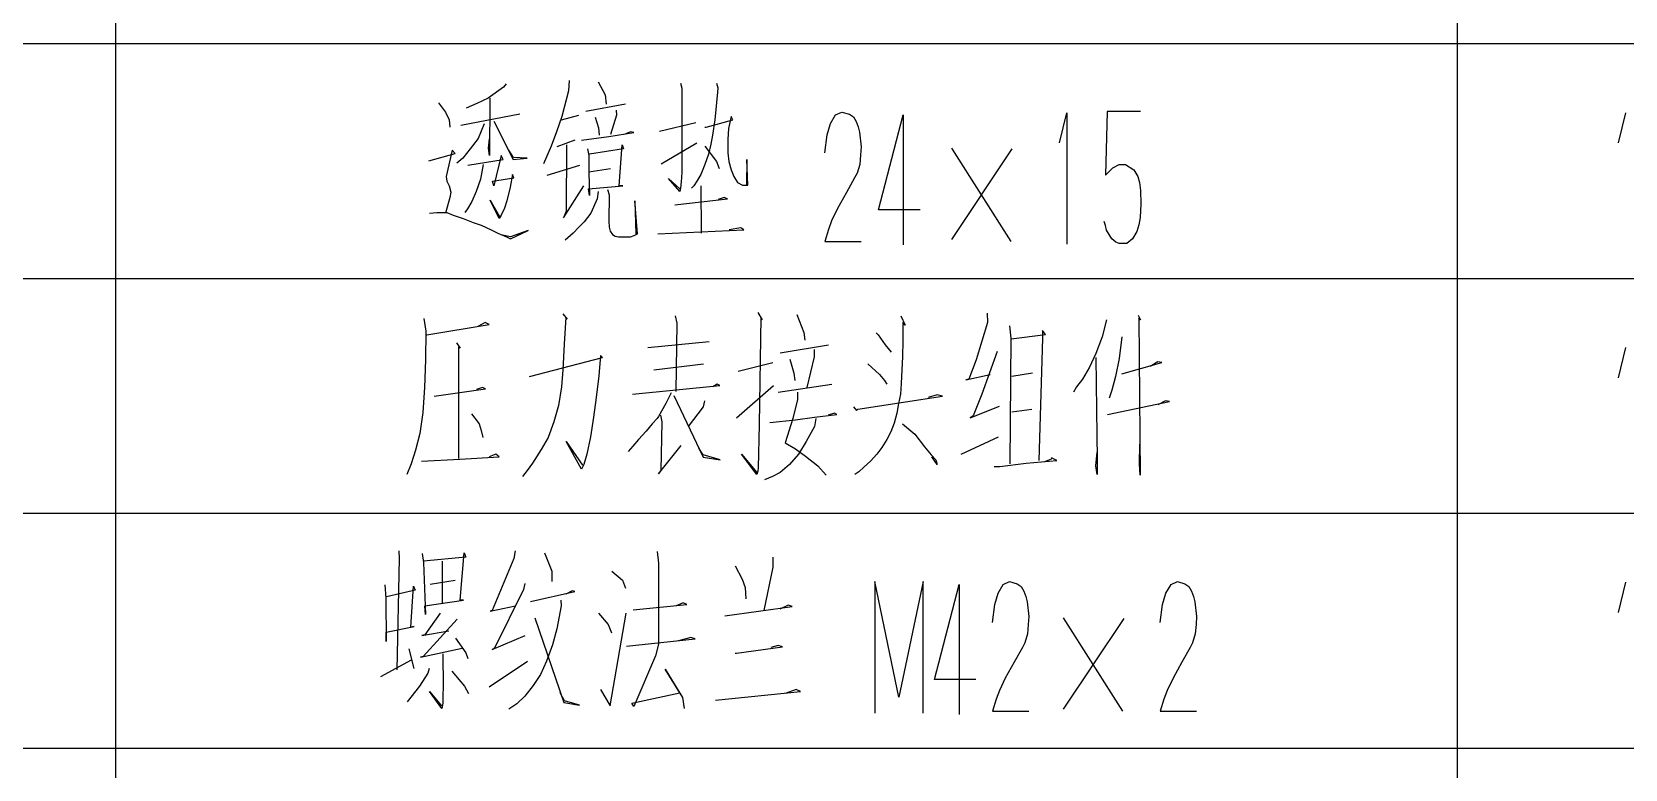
# Model space of a CAD drawing. Extents: x 0 to 8410, y 0 to 11890.
# Drawn here: x 6985 to 7460, y 2613.7 to 2833.5 of the extents above; entities that cross this region are included whole.
import ezdxf

# ---------------------------------------------------------------- set-up
doc = ezdxf.new("R2010")
doc.units = 0
doc.header["$MEASUREMENT"] = 0
doc.layers.add('6', color=7, linetype='Continuous')
doc.layers.add('9', color=7, linetype='Continuous')

# ---------------------------------------------------------------- blocks, each defined once
blk = doc.blocks.new('BLKENT904')
at = {"layer": '9', "color": 2, "linetype": 'Continuous'}
for p, q in [((7094.54, 2676.47), (7093.76, 2643.33)), ((7094.41, 2678.82), (7094.54, 2676.47)), ((7101.34, 2678.04), (7101.73, 2675.29)), ((7114.41, 2676.86), (7101.73, 2675.69)), ((7101.73, 2675.29), (7102.39, 2659.8)), ((7107.35, 2675.69), (7107.35, 2663.14)), ((7112.71, 2664.12), (7113.89, 2678.24)), ((7113.89, 2678.24), (7114.41, 2676.86)), ((7128.66, 2676.47), (7122.25, 2660.98)), ((7129.05, 2678.82), (7128.66, 2676.47)), ((7137.81, 2678.24), (7140.03, 2672.75)), ((7171.41, 2678.63), (7171.8, 2675.1)), ((7171.8, 2675.1), (7171.8, 2650.98)), ((7194.67, 2674.31), (7196.76, 2670.39)), ((7205.91, 2676.86), (7205.91, 2673.92)), ((7103.69, 2668.82), (7111.14, 2670)), ((7140.03, 2672.75), (7140.03, 2669.61)), ((7157.94, 2672.75), (7161.08, 2670)), ((7161.08, 2670), (7161.99, 2667.65)), ((7196.76, 2670.39), (7197.68, 2667.84)), ((7205.91, 2673.92), (7203.17, 2660.98)), ((7243.5, 2635.2), (7236.31, 2669.6)), ((7236.31, 2669.6), (7236.31, 2630.4)), ((7250.69, 2669.6), (7243.5, 2635.2)), ((7250.69, 2630.4), (7250.69, 2669.6)), ((7274.61, 2668.8), (7276.5, 2669.6)), ((7276.5, 2669.6), (7278.73, 2669)), ((7324.61, 2668.8), (7326.5, 2669.6)), ((7326.5, 2669.6), (7328.73, 2669)), ((7090.23, 2668.63), (7090.49, 2664.71)), ((7099.25, 2667.06), (7090.75, 2665.1)), ((7097.94, 2656.08), (7098.73, 2668.24)), ((7098.73, 2668.24), (7099.25, 2667.06)), ((7131.54, 2667.25), (7122.91, 2649.8)), ((7131.93, 2669.02), (7131.54, 2667.25)), ((7133.63, 2663.73), (7146.83, 2666.67)), ((7146.05, 2666.86), (7144.22, 2665.88)), ((7146.83, 2666.67), (7146.05, 2666.86)), ((7197.68, 2667.84), (7197.81, 2664.51)), ((7254.08, 2640.4), (7261.41, 2668.8)), ((7261.41, 2668.8), (7261.41, 2630)), ((7272.06, 2662.8), (7273.1, 2666.2)), ((7273.1, 2666.2), (7274.61, 2668.8)), ((7278.73, 2669), (7279.9, 2668.2)), ((7279.9, 2668.2), (7280.75, 2666.8)), ((7280.75, 2666.8), (7281.34, 2665.2)), ((7281.34, 2665.2), (7281.73, 2663.6)), ((7322.06, 2662.8), (7323.1, 2666.2)), ((7323.1, 2666.2), (7324.61, 2668.8)), ((7328.73, 2669), (7329.9, 2668.2)), ((7329.9, 2668.2), (7330.75, 2666.8)), ((7330.75, 2666.8), (7331.34, 2665.2)), ((7331.34, 2665.2), (7331.73, 2663.6)), ((7458.01, 2660.4), (7460.23, 2669.4)), ((7090.49, 2664.71), (7090.62, 2651.76)), ((7102.12, 2662.35), (7113.63, 2664.12)), ((7102.39, 2659.8), (7102.12, 2662.35)), ((7106.7, 2660.2), (7102.12, 2653.73)), ((7113.63, 2664.12), (7112.71, 2664.12)), ((7121.6, 2660.78), (7129.18, 2662.35)), ((7122.25, 2660.98), (7121.6, 2660.78)), ((7142.78, 2662.35), (7141.47, 2655.49)), ((7142.65, 2664.12), (7142.78, 2662.35)), ((7153.89, 2660.2), (7156.76, 2656.86)), ((7157.42, 2632.55), (7162.12, 2660.2)), ((7164.22, 2661.18), (7180.29, 2662.75)), ((7179.12, 2663.33), (7177.03, 2662.35)), ((7180.29, 2662.75), (7179.12, 2663.33)), ((7191.54, 2659.41), (7211.67, 2662.16)), ((7210.49, 2662.55), (7208.01, 2661.37)), ((7211.67, 2662.16), (7210.49, 2662.55)), ((7271.41, 2657.4), (7272.06, 2662.8)), ((7281.73, 2663.6), (7282.19, 2659.2)), ((7321.41, 2657.4), (7322.06, 2662.8)), ((7331.73, 2663.6), (7332.19, 2659.2)), ((7090.62, 2654.51), (7098.99, 2656.27)), ((7098.99, 2656.27), (7097.94, 2656.08)), ((7111.8, 2658.43), (7101.6, 2647.25)), ((7134.93, 2658.82), (7143.56, 2633.53)), ((7141.47, 2655.49), (7140.16, 2650.78)), ((7156.76, 2656.86), (7157.81, 2654.31)), ((7282.06, 2656.8), (7281.8, 2654)), ((7282.19, 2659.2), (7282.06, 2656.8)), ((7310.23, 2631), (7292.58, 2658.8)), ((7292.58, 2631.6), (7310.62, 2658.6)), ((7332.06, 2656.8), (7331.8, 2654)), ((7332.19, 2659.2), (7332.06, 2656.8)), ((7090.62, 2651.76), (7090.62, 2654.51)), ((7101.21, 2653.53), (7109.31, 2654.9)), ((7102.12, 2653.73), (7101.21, 2653.53)), ((7111.27, 2652.75), (7114.41, 2648.43)), ((7122.25, 2649.41), (7132.06, 2653.53)), ((7140.16, 2650.78), (7138.46, 2645.88)), ((7162.25, 2650.39), (7182.78, 2652.55)), ((7171.8, 2650.98), (7170.88, 2647.45)), ((7181.47, 2652.94), (7177.81, 2651.96)), ((7182.78, 2652.55), (7181.47, 2652.94)), ((7207.48, 2650.59), (7205.26, 2650)), ((7208.79, 2650.2), (7207.48, 2650.59)), ((7281.01, 2651.4), (7280.29, 2650)), ((7281.8, 2654), (7281.01, 2651.4)), ((7331.01, 2651.4), (7330.29, 2650)), ((7331.8, 2654), (7331.01, 2651.4)), ((7089.05, 2641.37), (7098.2, 2646.27)), ((7097.42, 2649.61), (7098.86, 2643.73)), ((7100.82, 2647.06), (7113.24, 2649.8)), ((7101.6, 2647.25), (7100.82, 2647.06)), ((7107.48, 2648.04), (7107.61, 2638.24)), ((7114.41, 2648.43), (7114.93, 2646.67)), ((7121.34, 2638.24), (7132.71, 2645.88)), ((7122.91, 2649.8), (7122.25, 2649.41)), ((7138.46, 2645.88), (7136.63, 2641.96)), ((7170.88, 2647.45), (7164.48, 2632.35)), ((7194.67, 2648.24), (7195.06, 2648.24)), ((7195.06, 2648.24), (7208.79, 2650.2)), ((7280.29, 2650), (7277.81, 2645.6)), ((7330.29, 2650), (7327.81, 2645.6)), ((7103.04, 2642.35), (7100.56, 2638.43)), ((7103.43, 2643.73), (7103.04, 2642.35)), ((7110.23, 2642.94), (7114.02, 2638.43)), ((7136.63, 2641.96), (7134.41, 2638.63)), ((7178.2, 2636.47), (7173.76, 2643.53)), ((7173.76, 2643.53), (7178.99, 2635.1)), ((7277.81, 2645.6), (7275.2, 2640.8)), ((7327.81, 2645.6), (7325.2, 2640.8)), ((7100.56, 2638.43), (7096.9, 2633.73)), ((7107.22, 2631.76), (7103.56, 2636.86)), ((7103.56, 2636.86), (7107.09, 2632.55)), ((7107.61, 2638.24), (7107.48, 2635.69)), ((7114.02, 2638.43), (7115.2, 2636.27)), ((7134.41, 2638.63), (7131.93, 2635.49)), ((7143.82, 2634.12), (7142.52, 2636.47)), ((7154.54, 2637.45), (7157.42, 2632.55)), ((7163.82, 2633.33), (7178.2, 2636.47)), ((7188.79, 2634.31), (7214.15, 2636.86)), ((7212.84, 2637.45), (7209.57, 2636.27)), ((7214.15, 2636.86), (7212.84, 2637.45)), ((7266.44, 2640.4), (7254.08, 2640.4)), ((7273.43, 2637.2), (7272.45, 2634.6)), ((7275.2, 2640.8), (7273.43, 2637.2)), ((7323.43, 2637.2), (7322.45, 2634.6)), ((7325.2, 2640.8), (7323.43, 2637.2)), ((7107.48, 2633.33), (7107.22, 2631.76)), ((7107.48, 2635.69), (7107.48, 2633.33)), ((7129.58, 2633.14), (7127.22, 2631.57)), ((7131.93, 2635.49), (7129.58, 2633.14)), ((7143.56, 2633.53), (7148.27, 2632.75)), ((7148.27, 2632.75), (7143.82, 2634.12)), ((7164.48, 2632.35), (7163.82, 2633.33)), ((7178.99, 2635.1), (7179.51, 2631.76)), ((7272.45, 2634.6), (7271.41, 2631)), ((7322.45, 2634.6), (7321.41, 2631)), ((7271.41, 2631), (7282.19, 2631)), ((7321.41, 2631), (7332.19, 2631))]:
    blk.add_line(p, q, dxfattribs=at)
blk = doc.blocks.new('BLKENT905')
at = {"layer": '9', "color": 2, "linetype": 'Continuous'}
for p, q in [((7101.83, 2748.04), (7102.48, 2744.31)), ((7102.74, 2743.14), (7121.31, 2746.27)), ((7120.13, 2746.86), (7117.91, 2745.69)), ((7121.31, 2746.27), (7120.13, 2746.86)), ((7143.27, 2749.41), (7144.57, 2747.84)), ((7144.18, 2748.43), (7143.66, 2740.39)), ((7144.57, 2747.84), (7144.18, 2748.43)), ((7176.73, 2748.82), (7177.25, 2746.67)), ((7177.25, 2746.67), (7176.99, 2726.27)), ((7201.44, 2749.8), (7202.74, 2747.65)), ((7202.35, 2748.43), (7201.83, 2716.47)), ((7202.74, 2747.65), (7202.35, 2748.43)), ((7213.07, 2749.22), (7215.16, 2743.92)), ((7244.05, 2748.82), (7245.36, 2746.08)), ((7245.36, 2746.08), (7244.7, 2746.86)), ((7244.7, 2746.86), (7244.7, 2741.37)), ((7269.93, 2746.86), (7266.53, 2735.69)), ((7269.8, 2749.61), (7269.93, 2746.86)), ((7276.47, 2745.88), (7276.86, 2742.16)), ((7305.36, 2747.65), (7304.05, 2742.55)), ((7314.77, 2749.02), (7315.55, 2747.65)), ((7315.55, 2747.65), (7315.03, 2748.24)), ((7315.03, 2748.24), (7315.42, 2701.37)), ((7102.48, 2744.31), (7102.35, 2735.69)), ((7111.63, 2740.78), (7112.68, 2739.22)), ((7168.63, 2739.41), (7186.93, 2741.18)), ((7215.16, 2743.92), (7215.42, 2741.57)), ((7236.73, 2743.73), (7237.25, 2743.14)), ((7237.25, 2743.14), (7239.34, 2740.2)), ((7244.7, 2741.37), (7244.57, 2736.67)), ((7276.86, 2742.16), (7276.6, 2704.71)), ((7276.99, 2741.96), (7287.19, 2743.33)), ((7286.27, 2742.16), (7285.23, 2705.69)), ((7287.19, 2743.33), (7286.27, 2744.51)), ((7286.27, 2744.51), (7286.27, 2742.16)), ((7304.05, 2742.55), (7302.22, 2737.65)), ((7309.93, 2742.55), (7309.15, 2736.08)), ((7112.68, 2739.22), (7112.16, 2739.61)), ((7112.16, 2739.61), (7112.16, 2706.27)), ((7133.33, 2730.78), (7155.16, 2736.47)), ((7143.66, 2740.39), (7143.27, 2732.75)), ((7154.51, 2737.06), (7153.99, 2730.98)), ((7155.16, 2736.47), (7154.51, 2737.06)), ((7208.1, 2737.84), (7222.48, 2740.2)), ((7218.17, 2736.67), (7216.08, 2727.45)), ((7218.17, 2738.82), (7218.17, 2736.67)), ((7239.34, 2740.2), (7241.17, 2738.04)), ((7244.57, 2736.67), (7244.31, 2732.75)), ((7272.81, 2738.24), (7268.23, 2725.49)), ((7302.22, 2737.65), (7300.26, 2733.53)), ((7302.22, 2736.47), (7302.48, 2713.14)), ((7309.15, 2736.08), (7308.1, 2730.78)), ((7458.01, 2730.4), (7460.23, 2739.4)), ((7102.35, 2735.69), (7102.09, 2727.45)), ((7143.27, 2732.75), (7142.87, 2727.65)), ((7170.46, 2732.75), (7185.23, 2734.51)), ((7195.55, 2732.35), (7205.88, 2734.9)), ((7210.98, 2735.88), (7212.16, 2731.76)), ((7212.16, 2731.76), (7212.42, 2729.61)), ((7234.25, 2734.51), (7237.65, 2731.37)), ((7237.65, 2731.37), (7239.21, 2729.61)), ((7244.31, 2732.75), (7244.18, 2728.63)), ((7263.4, 2729.8), (7270.72, 2731.37)), ((7266.53, 2735.69), (7264.31, 2730)), ((7283.27, 2731.76), (7277.12, 2730.78)), ((7300.26, 2733.53), (7298.17, 2730)), ((7309.93, 2731.57), (7321.83, 2734.9)), ((7320.65, 2735.1), (7318.43, 2733.73)), ((7321.83, 2734.9), (7320.65, 2735.1)), ((7102.09, 2727.45), (7101.57, 2720)), ((7104.97, 2724.9), (7120.26, 2727.06)), ((7119.35, 2727.45), (7117.52, 2726.86)), ((7120.26, 2727.06), (7119.35, 2727.45)), ((7142.87, 2727.65), (7141.96, 2722.16)), ((7153.99, 2730.98), (7153.2, 2724.51)), ((7164.05, 2725.49), (7190.06, 2728.04)), ((7189.28, 2728.43), (7187.97, 2727.65)), ((7190.06, 2728.04), (7189.28, 2728.43)), ((7195.03, 2718.43), (7206.14, 2728.04)), ((7207.45, 2726.08), (7223.53, 2728.43)), ((7239.21, 2729.61), (7239.87, 2728.43)), ((7244.18, 2728.63), (7243.92, 2725.49)), ((7264.31, 2730), (7263.4, 2729.8)), ((7296.47, 2727.65), (7295.55, 2726.08)), ((7298.17, 2730), (7296.47, 2727.65)), ((7306.93, 2726.67), (7306.14, 2724.31)), ((7308.1, 2730.78), (7306.93, 2726.67)), ((7141.96, 2722.16), (7140.65, 2717.25)), ((7153.2, 2724.51), (7152.42, 2718.63)), ((7173.99, 2722.75), (7171.76, 2718.82)), ((7175.55, 2725.88), (7173.99, 2722.75)), ((7176.34, 2725.1), (7185.1, 2706.67)), ((7185.49, 2723.53), (7185.1, 2721.76)), ((7213.2, 2723.92), (7211.89, 2718.24)), ((7213.2, 2726.08), (7213.2, 2723.92)), ((7231.24, 2720.98), (7256.47, 2724.9)), ((7243.4, 2722.75), (7242.87, 2719.8)), ((7243.92, 2725.49), (7243.4, 2722.75)), ((7254.9, 2725.29), (7252.16, 2724.51)), ((7256.47, 2724.9), (7254.9, 2725.29)), ((7264.7, 2718.43), (7273.46, 2721.96)), ((7268.23, 2725.49), (7265.62, 2719.02)), ((7305.62, 2719.41), (7324.18, 2723.33)), ((7323, 2723.53), (7320.65, 2722.35)), ((7324.18, 2723.33), (7323, 2723.53)), ((7101.57, 2720), (7100.65, 2713.73)), ((7116.08, 2719.61), (7118.3, 2716.67)), ((7140.65, 2717.25), (7138.95, 2712.55)), ((7152.42, 2718.63), (7151.5, 2712.75)), ((7171.37, 2718.24), (7169.93, 2716.67)), ((7171.76, 2718.82), (7171.37, 2718.24)), ((7172.42, 2719.22), (7172.81, 2717.25)), ((7172.81, 2717.25), (7172.55, 2702.75)), ((7185.1, 2721.76), (7180.65, 2715.88)), ((7204.97, 2717.06), (7212.68, 2717.84)), ((7211.89, 2718.24), (7209.54, 2710.98)), ((7212.68, 2717.84), (7218.3, 2718.63)), ((7218.3, 2718.63), (7224.97, 2719.41)), ((7218.69, 2718.24), (7218.3, 2715.88)), ((7224.31, 2719.8), (7222.35, 2719.22)), ((7224.97, 2719.41), (7224.31, 2719.8)), ((7229.93, 2721.76), (7230.85, 2720.59)), ((7230.85, 2720.59), (7231.24, 2720.98)), ((7242.87, 2719.8), (7242.09, 2716.86)), ((7265.62, 2719.02), (7264.7, 2718.43)), ((7277.12, 2720.2), (7283.14, 2720.98)), ((7100.65, 2713.73), (7099.35, 2708.82)), ((7118.3, 2716.67), (7118.95, 2714.71)), ((7118.95, 2714.71), (7119.48, 2712.55)), ((7138.95, 2712.55), (7136.86, 2709.02)), ((7151.5, 2712.75), (7150.46, 2707.65)), ((7168.1, 2714.51), (7165.88, 2711.96)), ((7169.93, 2716.67), (7168.1, 2714.51)), ((7201.83, 2716.47), (7201.57, 2703.53)), ((7218.3, 2715.88), (7215.82, 2711.37)), ((7241.04, 2714.31), (7239.87, 2711.96)), ((7242.09, 2716.86), (7241.04, 2714.31)), ((7244.57, 2716.67), (7248.23, 2713.53)), ((7248.23, 2713.53), (7251.11, 2709.8)), ((7262.09, 2707.65), (7273.2, 2712.75)), ((7302.48, 2713.14), (7302.61, 2706.27)), ((7099.35, 2708.82), (7098.04, 2704.71)), ((7123.27, 2707.65), (7121.31, 2706.86)), ((7124.31, 2706.86), (7123.27, 2707.65)), ((7136.86, 2709.02), (7134.25, 2704.9)), ((7148.89, 2703.14), (7144.31, 2711.37)), ((7144.31, 2711.37), (7149.15, 2704.31)), ((7150.46, 2707.65), (7149.54, 2704.51)), ((7164.18, 2710), (7162.74, 2708.43)), ((7165.88, 2711.96), (7164.18, 2710)), ((7171.76, 2701.76), (7178.56, 2710.2)), ((7185.1, 2707.45), (7183.79, 2709.41)), ((7201.17, 2701.57), (7196.6, 2707.65)), ((7196.6, 2707.65), (7201.17, 2702.16)), ((7209.54, 2710.98), (7212.68, 2709.22)), ((7213.59, 2707.65), (7210.85, 2704.51)), ((7212.68, 2709.22), (7215.68, 2707.06)), ((7215.82, 2711.37), (7213.59, 2707.65)), ((7236.86, 2707.65), (7235.03, 2705.49)), ((7238.43, 2709.61), (7236.86, 2707.65)), ((7239.87, 2711.96), (7238.43, 2709.61)), ((7251.11, 2709.8), (7253.07, 2707.45)), ((7302.22, 2704.12), (7302.61, 2708.24)), ((7315.16, 2704.71), (7315.29, 2710.59)), ((7098.04, 2704.71), (7096.73, 2701.57)), ((7101.18, 2705.49), (7112.55, 2706.08)), ((7112.55, 2706.08), (7124.31, 2706.86)), ((7134.25, 2704.9), (7132.68, 2702.75)), ((7149.54, 2704.51), (7148.89, 2703.14)), ((7190.19, 2705.88), (7185.1, 2707.45)), ((7185.1, 2706.67), (7190.19, 2705.88)), ((7201.57, 2703.53), (7201.44, 2702.55)), ((7210.85, 2704.51), (7208.1, 2702.16)), ((7215.68, 2707.06), (7219.35, 2704.12)), ((7219.35, 2704.12), (7221.83, 2701.37)), ((7233.07, 2703.73), (7231.5, 2702.35)), ((7235.03, 2705.49), (7233.07, 2703.73)), ((7253.07, 2707.45), (7254.51, 2705.88)), ((7254.9, 2704.51), (7253.33, 2706.86)), ((7254.51, 2705.88), (7254.9, 2704.51)), ((7271.89, 2703.92), (7273.59, 2703.92)), ((7273.59, 2703.92), (7281.44, 2704.9)), ((7281.44, 2704.9), (7290.59, 2705.69)), ((7288.89, 2706.08), (7286.93, 2705.29)), ((7289.02, 2706.47), (7288.89, 2706.08)), ((7290.59, 2705.69), (7289.02, 2706.47)), ((7302.61, 2701.57), (7302.22, 2704.12)), ((7302.61, 2706.27), (7302.61, 2701.57)), ((7315.42, 2701.37), (7315.16, 2704.71)), ((7132.68, 2702.75), (7131.24, 2700.98)), ((7172.55, 2702.75), (7171.76, 2701.76)), ((7201.44, 2702.55), (7201.17, 2701.57)), ((7205.75, 2700.98), (7203.4, 2700)), ((7208.1, 2702.16), (7205.75, 2700.98)), ((7231.5, 2702.35), (7230.33, 2701.57))]:
    blk.add_line(p, q, dxfattribs=at)
blk = doc.blocks.new('BLKENT906')
at = {"layer": '9', "color": 2, "linetype": 'Continuous'}
for p, q in [((7125.59, 2817.06), (7121.01, 2813.73)), ((7126.37, 2818.04), (7125.59, 2817.06)), ((7145.2, 2819.02), (7144.93, 2815.88)), ((7153.82, 2818.63), (7155.91, 2814.71)), ((7178.4, 2818.24), (7178.79, 2816.67)), ((7189.12, 2818.24), (7189.51, 2816.86)), ((7189.51, 2816.86), (7189.38, 2815.49)), ((7106.24, 2812.35), (7108.33, 2809.61)), ((7117.61, 2812.16), (7114.48, 2810.78)), ((7121.01, 2813.73), (7117.61, 2812.16)), ((7121.54, 2813.73), (7121.41, 2796.67)), ((7144.93, 2815.88), (7142.97, 2808.24)), ((7155.91, 2814.71), (7156.18, 2811.96)), ((7178.79, 2816.67), (7178.79, 2791.57)), ((7189.38, 2815.49), (7188.59, 2807.25)), ((7108.33, 2809.61), (7109.38, 2807.25)), ((7112.91, 2805.69), (7130.42, 2809.02)), ((7142.97, 2808.24), (7141.4, 2803.73)), ((7142.84, 2807.25), (7148.07, 2808.63)), ((7161.93, 2811.96), (7150.16, 2809.8)), ((7152.91, 2808.04), (7153.95, 2804.9)), ((7159.31, 2808.63), (7157.48, 2802.94)), ((7159.18, 2810.2), (7159.31, 2808.63)), ((7193.43, 2808.24), (7192.65, 2804.71)), ((7193.95, 2807.25), (7193.43, 2808.24)), ((7223.1, 2806.2), (7224.61, 2808.8)), ((7224.61, 2808.8), (7226.5, 2809.6)), ((7226.5, 2809.6), (7228.72, 2809)), ((7228.72, 2809), (7229.9, 2808.2)), ((7229.9, 2808.2), (7230.75, 2806.8)), ((7237.42, 2780.4), (7244.74, 2808.8)), ((7244.74, 2808.8), (7244.74, 2770)), ((7291.34, 2800.4), (7293.56, 2809.4)), ((7293.56, 2809.4), (7293.56, 2770.2)), ((7305.59, 2809.8), (7305.06, 2790.8)), ((7315.52, 2809.8), (7305.59, 2809.8)), ((7458.01, 2800.4), (7460.23, 2809.4)), ((7109.38, 2807.25), (7109.64, 2805.1)), ((7119.84, 2806.08), (7118.01, 2801.76)), ((7122.71, 2806.86), (7128.46, 2795.49)), ((7141.4, 2803.73), (7139.84, 2799.41)), ((7153.95, 2804.9), (7154.08, 2802.75)), ((7156.96, 2802.35), (7164.41, 2803.53)), ((7163.5, 2803.73), (7161.93, 2803.14)), ((7164.41, 2803.53), (7163.5, 2803.73)), ((7172.12, 2803.92), (7182.97, 2806.47)), ((7185.59, 2805.1), (7185.98, 2805.1)), ((7185.98, 2805.1), (7193.95, 2807.25)), ((7187.94, 2802.75), (7187.42, 2800)), ((7188.59, 2807.25), (7187.94, 2802.75)), ((7192.65, 2804.71), (7192.52, 2801.37)), ((7221.4, 2797.4), (7222.06, 2802.8)), ((7222.06, 2802.8), (7223.1, 2806.2)), ((7230.75, 2806.8), (7231.34, 2805.2)), ((7231.34, 2805.2), (7231.73, 2803.6)), ((7231.73, 2803.6), (7232.19, 2799.2)), ((7110.29, 2798.24), (7108.46, 2790.39)), ((7111.21, 2797.25), (7110.29, 2798.24)), ((7115.65, 2798.63), (7113.43, 2795.88)), ((7118.01, 2801.76), (7115.65, 2798.63)), ((7121.14, 2798.82), (7121.41, 2801.57)), ((7121.41, 2796.67), (7121.14, 2798.82)), ((7128.59, 2796.08), (7127.16, 2798.24)), ((7139.84, 2799.41), (7137.48, 2794.12)), ((7146.89, 2801.18), (7141.54, 2799.22)), ((7144.41, 2799.8), (7144.28, 2780)), ((7148.86, 2801.18), (7156.96, 2802.35)), ((7150.69, 2798.63), (7151.08, 2796.67)), ((7161.4, 2798.63), (7151.21, 2797.06)), ((7160.1, 2787.65), (7161.01, 2799.8)), ((7161.01, 2799.8), (7161.4, 2798.63)), ((7172.65, 2794.12), (7183.23, 2800.39)), ((7185.59, 2799.41), (7189.12, 2794.9)), ((7187.42, 2800), (7186.76, 2797.06)), ((7192.52, 2801.37), (7192.52, 2797.45)), ((7232.19, 2799.2), (7232.06, 2796.8)), ((7276.9, 2771), (7259.25, 2798.8)), ((7259.25, 2771.6), (7277.29, 2798.6)), ((7103.37, 2795.1), (7111.21, 2797.25)), ((7113.43, 2795.88), (7111.73, 2794.31)), ((7115, 2793.73), (7125.46, 2795.49)), ((7119.57, 2793.92), (7118.79, 2789.61)), ((7124.93, 2796.67), (7122.71, 2787.65)), ((7125.46, 2795.49), (7124.93, 2796.67)), ((7128.46, 2795.49), (7132.65, 2795.88)), ((7132.65, 2795.88), (7128.59, 2796.08)), ((7138.66, 2790.78), (7148.33, 2793.73)), ((7151.08, 2796.67), (7151.08, 2791.57)), ((7185.59, 2793.92), (7184.41, 2790.98)), ((7186.76, 2797.06), (7185.59, 2793.92)), ((7189.12, 2794.9), (7189.9, 2792.75)), ((7192.52, 2797.45), (7192.78, 2794.9)), ((7192.78, 2794.9), (7193.43, 2792.35)), ((7198.14, 2795.49), (7198.01, 2787.84)), ((7198.4, 2787.84), (7198.14, 2795.49)), ((7231.8, 2794), (7231.01, 2791.4)), ((7232.06, 2796.8), (7231.8, 2794)), ((7307.22, 2793), (7309.18, 2794)), ((7309.18, 2794), (7311.08, 2794)), ((7311.08, 2794), (7313.56, 2792.4)), ((7108.46, 2790.39), (7108.72, 2789.02)), ((7108.72, 2789.02), (7109.38, 2787.65)), ((7118.79, 2789.61), (7117.48, 2785.88)), ((7122.32, 2789.02), (7128.72, 2790)), ((7122.71, 2787.65), (7122.32, 2789.02)), ((7128.33, 2790.98), (7127.55, 2787.25)), ((7128.72, 2790), (7128.33, 2790.98)), ((7151.08, 2791.76), (7157.48, 2792.75)), ((7151.08, 2791.57), (7151.21, 2784.71)), ((7178.14, 2785.88), (7174.74, 2789.8)), ((7174.74, 2789.8), (7178.14, 2786.67)), ((7178.53, 2788.82), (7178.4, 2786.86)), ((7178.79, 2791.57), (7178.53, 2788.82)), ((7183.23, 2789.02), (7182.32, 2787.65)), ((7184.41, 2790.98), (7183.23, 2789.02)), ((7193.43, 2792.35), (7194.22, 2790.39)), ((7194.22, 2790.39), (7195.39, 2788.63)), ((7195.39, 2788.63), (7196.83, 2787.84)), ((7230.29, 2790), (7227.81, 2785.6)), ((7231.01, 2791.4), (7230.29, 2790)), ((7305.06, 2790.8), (7307.22, 2793)), ((7313.56, 2792.4), (7314.74, 2790.4)), ((7314.74, 2790.4), (7315.2, 2788.6)), ((7315.2, 2788.6), (7315.46, 2786.2)), ((7109.64, 2784.12), (7108.33, 2779.41)), ((7109.38, 2787.65), (7109.9, 2785.69)), ((7109.9, 2785.69), (7109.64, 2784.12)), ((7117.48, 2785.88), (7116.18, 2782.94)), ((7127.55, 2787.25), (7126.63, 2783.14)), ((7143.5, 2778.04), (7149.51, 2787.65)), ((7150.95, 2786.67), (7161.14, 2787.65)), ((7151.21, 2784.71), (7150.95, 2786.67)), ((7153.56, 2783.73), (7151.6, 2779.41)), ((7153.82, 2785.88), (7153.56, 2783.73)), ((7156.57, 2786.47), (7157.09, 2784.9)), ((7157.09, 2784.9), (7156.96, 2777.06)), ((7161.14, 2787.65), (7160.1, 2787.65)), ((7176.7, 2781.96), (7192.38, 2783.73)), ((7178.4, 2786.86), (7178.14, 2785.88)), ((7182.32, 2787.65), (7181.67, 2786.86)), ((7184.41, 2787.65), (7184.54, 2773.53)), ((7191.34, 2784.12), (7189.64, 2783.53)), ((7192.38, 2783.73), (7191.34, 2784.12)), ((7196.83, 2787.84), (7198.4, 2787.84)), ((7227.81, 2785.6), (7225.2, 2780.8)), ((7315.46, 2786.2), (7315.59, 2782.2)), ((7103.5, 2779.41), (7105.72, 2779.61)), ((7105.72, 2779.61), (7106.9, 2779.61)), ((7106.9, 2779.61), (7108.72, 2779.61)), ((7108.72, 2779.61), (7110.56, 2778.82)), ((7110.56, 2778.82), (7113.56, 2777.84)), ((7114.87, 2780.78), (7114.08, 2779.61)), ((7116.18, 2782.94), (7114.87, 2780.78)), ((7124.28, 2777.84), (7121.67, 2783.33)), ((7121.67, 2783.33), (7124.41, 2778.43)), ((7124.93, 2778.82), (7124.28, 2777.84)), ((7125.85, 2780.98), (7124.93, 2778.82)), ((7126.63, 2783.14), (7125.85, 2780.98)), ((7144.28, 2780), (7143.5, 2778.04)), ((7151.6, 2779.41), (7149.64, 2776.86)), ((7165.59, 2773.33), (7164.8, 2783.14)), ((7164.8, 2783.14), (7165.06, 2773.33)), ((7225.2, 2780.8), (7223.43, 2777.2)), ((7249.77, 2780.4), (7237.42, 2780.4)), ((7315.59, 2782.2), (7315.39, 2778.2)), ((7113.56, 2777.84), (7116.57, 2776.67)), ((7116.57, 2776.67), (7118.92, 2775.88)), ((7118.92, 2775.88), (7121.93, 2774.51)), ((7121.93, 2774.51), (7123.89, 2773.53)), ((7127.68, 2771.76), (7132.91, 2774.31)), ((7132.91, 2774.31), (7127.68, 2772.35)), ((7148.07, 2775.29), (7146.37, 2773.53)), ((7149.64, 2776.86), (7148.07, 2775.29)), ((7156.96, 2777.06), (7157.09, 2775.29)), ((7157.09, 2775.29), (7157.35, 2774.12)), ((7157.35, 2774.12), (7158.14, 2773.14)), ((7171.6, 2773.33), (7197.22, 2774.51)), ((7196.31, 2775.1), (7192.91, 2774.51)), ((7197.22, 2774.51), (7196.31, 2775.1)), ((7222.45, 2774.6), (7221.4, 2771)), ((7223.43, 2777.2), (7222.45, 2774.6)), ((7305.06, 2775.8), (7304.67, 2777)), ((7305.39, 2774.4), (7305.06, 2775.8)), ((7306.96, 2771.8), (7305.39, 2774.4)), ((7315, 2776), (7314.41, 2774)), ((7315.39, 2778.2), (7315, 2776)), ((7123.89, 2773.53), (7126.5, 2772.35)), ((7127.68, 2772.35), (7125.33, 2772.94)), ((7126.5, 2772.35), (7127.68, 2771.76)), ((7146.37, 2773.53), (7144.02, 2771.37)), ((7158.14, 2773.14), (7158.92, 2772.55)), ((7158.92, 2772.55), (7159.84, 2772.35)), ((7159.84, 2772.35), (7161.4, 2772.35)), ((7161.4, 2772.35), (7163.5, 2772.35)), ((7163.5, 2772.35), (7164.54, 2772.75)), ((7164.54, 2772.75), (7165.59, 2773.33)), ((7221.4, 2771), (7232.19, 2771)), ((7308.14, 2770.8), (7306.96, 2771.8)), ((7309.12, 2770.4), (7308.14, 2770.8)), ((7311.47, 2770.4), (7309.12, 2770.4)), ((7313.1, 2771.8), (7311.47, 2770.4)), ((7314.41, 2774), (7313.1, 2771.8))]:
    blk.add_line(p, q, dxfattribs=at)
blk = doc.blocks.new('BLKENT877')
at = {"layer": '9'}
for name in ['BLKENT906', 'BLKENT905', 'BLKENT904']:
    blk.add_blockref(name, (0, 0), dxfattribs=at)
blk = doc.blocks.new('BLKENT829')
at = {"layer": '9', "color": 1, "linetype": 'Continuous'}
for p, q in [((7010, 700), (7010, 3320)), ((7410, 700), (7410, 3320)), ((6510, 2830), (8310, 2830)), ((6510, 2760), (8310, 2760)), ((6510, 2690), (8310, 2690)), ((6510, 2620), (8310, 2620))]:
    blk.add_line(p, q, dxfattribs=at)
at = {"layer": '9'}
blk.add_blockref('BLKENT877', (0, 0), dxfattribs=at)

msp = doc.modelspace()

# ---------------------------------------------------------------- block references
at = {"layer": '6'}
msp.add_blockref('BLKENT829', (0, 0), dxfattribs=at)

doc.saveas('drawing.dxf')
